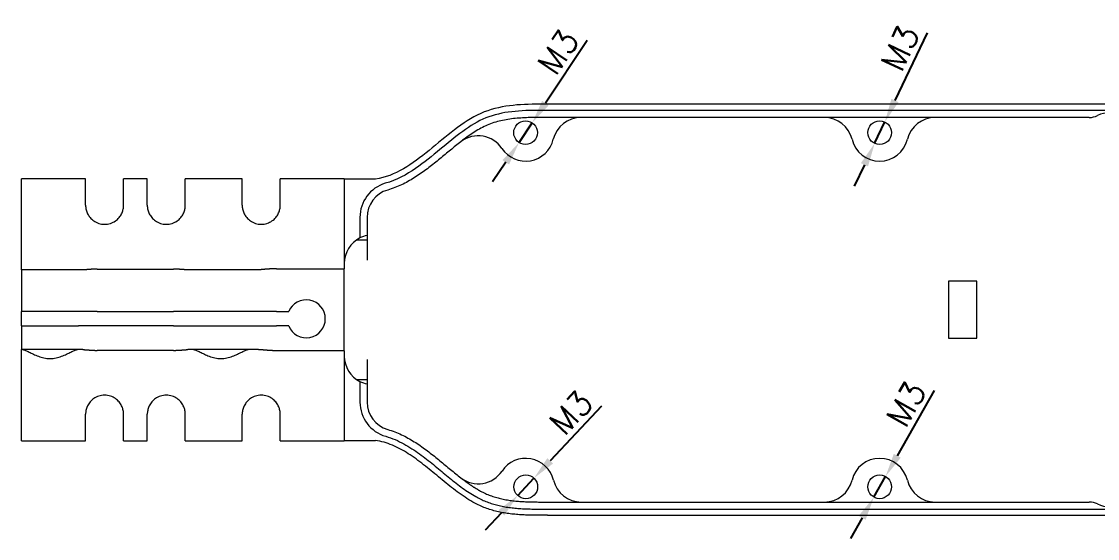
# Model space of a CAD drawing. Header units: millimetres. Extents: x 1827 to 2247, y 1064 to 1361.
# Drawn here: x 2067.4 to 2180.7, y 1207.4 to 1261.8 of the extents above; entities that cross this region are included whole.
import ezdxf

# ---------------------------------------------------------------- set-up
doc = ezdxf.new("R2010")
doc.units = ezdxf.units.MM
doc.layers.add('6标注层', color=3, linetype='Continuous', lineweight=25)
doc.styles.get("Standard").update_dxf_attribs({"font": 'txt', "bigfont": 'gbcbig.shx'})
doc.dimstyles.new('ISO-25', dxfattribs={"dimtxt": 2.5, "dimasz": 2.5, "dimexe": 1.25, "dimexo": 0, "dimtad": 1, "dimdsep": 46, "dimtxsty": 'Standard', "dimcen": 2.5, "dimadec": 0, "dimazin": 0, "dimtfac": 1, "dimtmove": 0, "dimatfit": 3, "dimfxl": 1, "dimarcsym": 0})

# ---------------------------------------------------------------- blocks, each defined once
blk = doc.blocks.new('*D3')
at = {"layer": '6标注层', "color": 0, "lineweight": -2}
for p, q in [((2126.97, 1259.79), (2122.57, 1253.21)), ((2119.79, 1249.06), (2121.18, 1251.14)), ((2118.4, 1246.98), (2117, 1244.91))]:
    blk.add_line(p, q, dxfattribs=at)
at = {"layer": '6标注层', "color": 0}
for points in [[(2122.22, 1253.45), (2122.91, 1252.98), (2121.18, 1251.14)], [(2118.05, 1247.21), (2118.74, 1246.75), (2119.79, 1249.06)]]:
    blk.add_solid(points, dxfattribs=at)
at = {"layer": 'Defpoints', "color": 0}
for p in [(2121.18, 1251.14), (2119.79, 1249.06)]:
    blk.add_point(p, dxfattribs=at)
at = {"layer": '6标注层', "color": 0, "insert": (2123.91, 1258.59), "char_height": 2.5, "attachment_point": 5, "rotation": 56.189}
blk.add_mtext('M3', dxfattribs=at)
blk = doc.blocks.new('*D4')
at = {"layer": '6标注层', "color": 0, "lineweight": -2}
for p, q in [((2162.79, 1260.63), (2159.39, 1253.49)), ((2157.25, 1248.97), (2158.32, 1251.23)), ((2156.17, 1246.71), (2155.1, 1244.45))]:
    blk.add_line(p, q, dxfattribs=at)
at = {"layer": '6标注层', "color": 0}
for points in [[(2159.02, 1253.66), (2159.77, 1253.31), (2158.32, 1251.23)], [(2155.8, 1246.89), (2156.55, 1246.53), (2157.25, 1248.97)]]:
    blk.add_solid(points, dxfattribs=at)
at = {"layer": 'Defpoints', "color": 0}
for p in [(2158.32, 1251.23), (2157.25, 1248.97)]:
    blk.add_point(p, dxfattribs=at)
at = {"layer": '6标注层', "color": 0, "insert": (2159.94, 1258.99), "char_height": 2.5, "attachment_point": 5, "rotation": 64.5656}
blk.add_mtext('M3', dxfattribs=at)
blk = doc.blocks.new('*D5')
at = {"layer": '6标注层', "color": 0, "lineweight": -2}
for p, q in [((2128.49, 1221.3), (2123.07, 1215.53)), ((2119.65, 1211.89), (2121.36, 1213.71)), ((2117.93, 1210.07), (2116.22, 1208.24))]:
    blk.add_line(p, q, dxfattribs=at)
at = {"layer": '6标注层', "color": 0}
for points in [[(2122.77, 1215.82), (2123.37, 1215.25), (2121.36, 1213.71)], [(2117.63, 1210.35), (2118.24, 1209.78), (2119.65, 1211.89)]]:
    blk.add_solid(points, dxfattribs=at)
at = {"layer": 'Defpoints', "color": 0}
for p in [(2121.36, 1213.71), (2119.65, 1211.89)]:
    blk.add_point(p, dxfattribs=at)
at = {"layer": '6标注层', "color": 0, "insert": (2125.27, 1220.61), "char_height": 2.5, "attachment_point": 5, "rotation": 46.7868}
blk.add_mtext('M3', dxfattribs=at)
blk = doc.blocks.new('*D6')
at = {"layer": '6标注层', "color": 0, "lineweight": -2}
for p, q in [((2163.53, 1222.95), (2159.63, 1216.06)), ((2157.17, 1211.71), (2158.4, 1213.89)), ((2155.94, 1209.53), (2154.7, 1207.36))]:
    blk.add_line(p, q, dxfattribs=at)
at = {"layer": '6标注层', "color": 0}
for points in [[(2159.27, 1216.27), (2159.99, 1215.86), (2158.4, 1213.89)], [(2155.57, 1209.74), (2156.3, 1209.33), (2157.17, 1211.71)]]:
    blk.add_solid(points, dxfattribs=at)
at = {"layer": 'Defpoints', "color": 0}
for p in [(2158.4, 1213.89), (2157.17, 1211.71)]:
    blk.add_point(p, dxfattribs=at)
at = {"layer": '6标注层', "color": 0, "insert": (2160.56, 1221.52), "char_height": 2.5, "attachment_point": 5, "rotation": 60.4983}
blk.add_mtext('M3', dxfattribs=at)

msp = doc.modelspace()

# ---------------------------------------------------------------- linework, layer by layer
at = {"linetype": 'Continuous', "lineweight": 18}
for p, q in [((2188.031, 1253.099), (2122.781, 1253.099)), ((2188.031, 1252.449), (2122.781, 1252.449)), ((2179.852, 1251.699), (2122.781, 1251.699)), ((2074.131, 1245.249), (2067.381, 1245.249)), ((2067.381, 1237.363), (2067.381, 1245.249)), ((2074.131, 1242.449), (2074.131, 1245.249)), ((2080.631, 1245.249), (2078.131, 1245.249)), ((2078.131, 1242.449), (2078.131, 1245.249)), ((2080.631, 1242.449), (2080.631, 1245.249)), ((2090.631, 1245.249), (2084.631, 1245.249)), ((2084.631, 1242.449), (2084.631, 1245.249)), ((2090.631, 1242.449), (2090.631, 1245.249)), ((2101.381, 1245.249), (2094.631, 1245.249)), ((2094.631, 1242.449), (2094.631, 1245.249)), ((2101.381, 1245.21), (2101.381, 1245.249)), ((2104.659, 1245.21), (2101.381, 1245.21)), ((2101.381, 1245.21), (2101.381, 1239.441)), ((2103.031, 1241.175), (2103.031, 1239.007)), ((2103.781, 1241.175), (2103.781, 1239.267)), ((2101.381, 1239.441), (2101.381, 1237.363)), ((2103.781, 1239.267), (2103.781, 1236.686)), ((2103.781, 1238.792), (2102.672, 1238.792)), ((2067.381, 1235.649), (2067.381, 1237.363)), ((2101.381, 1237.363), (2101.381, 1235.766)), ((2073.366, 1235.649), (2067.381, 1235.649)), ((2067.381, 1235.649), (2067.381, 1231.249)), ((2073.854, 1235.649), (2073.366, 1235.649)), ((2075.356, 1235.727), (2083.406, 1235.727)), ((2085.396, 1235.649), (2084.908, 1235.649)), ((2091.304, 1235.649), (2085.396, 1235.649)), ((2092.157, 1235.649), (2091.304, 1235.649)), ((2094.227, 1235.766), (2101.381, 1235.766)), ((2101.381, 1227.132), (2101.381, 1235.766)), ((2165.352, 1234.449), (2165.031, 1234.449)), ((2165.031, 1234.449), (2165.031, 1234.402)), ((2165.031, 1234.402), (2165.031, 1228.449)), ((2168.031, 1234.449), (2165.352, 1234.449)), ((2168.031, 1228.449), (2168.031, 1234.449)), ((2067.381, 1229.75), (2067.381, 1231.25)), ((2073.366, 1231.249), (2067.381, 1231.249)), ((2075.356, 1231.249), (2073.366, 1231.249)), ((2075.356, 1231.249), (2083.406, 1231.249)), ((2085.396, 1231.249), (2083.406, 1231.249)), ((2091.304, 1231.249), (2085.396, 1231.249)), ((2094.227, 1231.249), (2091.304, 1231.249)), ((2094.227, 1231.249), (2095.527, 1231.249)), ((2067.381, 1229.749), (2073.366, 1229.749)), ((2067.381, 1229.749), (2067.381, 1227.249)), ((2075.356, 1229.749), (2073.366, 1229.749)), ((2083.406, 1229.749), (2075.356, 1229.749)), ((2083.406, 1229.749), (2085.396, 1229.749)), ((2085.396, 1229.749), (2091.304, 1229.749)), ((2091.304, 1229.749), (2094.227, 1229.749)), ((2095.527, 1229.749), (2094.227, 1229.749)), ((2165.031, 1228.449), (2168.031, 1228.449)), ((2067.381, 1225.534), (2067.381, 1227.249)), ((2073.366, 1227.249), (2067.381, 1227.249)), ((2073.854, 1227.249), (2073.366, 1227.249)), ((2083.406, 1227.171), (2075.356, 1227.171)), ((2085.396, 1227.249), (2084.908, 1227.249)), ((2091.304, 1227.249), (2085.396, 1227.249)), ((2092.157, 1227.249), (2091.304, 1227.249)), ((2101.381, 1227.132), (2094.227, 1227.132)), ((2101.381, 1227.132), (2101.381, 1225.534)), ((2067.381, 1217.649), (2067.381, 1225.534)), ((2101.381, 1225.534), (2101.381, 1223.456)), ((2103.781, 1226.212), (2103.781, 1223.63)), ((2102.672, 1224.105), (2103.781, 1224.105)), ((2101.381, 1223.456), (2101.381, 1217.687)), ((2103.031, 1223.891), (2103.031, 1221.723)), ((2103.781, 1223.63), (2103.781, 1221.723)), ((2074.131, 1217.649), (2074.131, 1220.449)), ((2078.131, 1217.649), (2078.131, 1220.449)), ((2080.631, 1217.649), (2080.631, 1220.449)), ((2084.631, 1217.649), (2084.631, 1220.449)), ((2090.631, 1217.649), (2090.631, 1220.449)), ((2094.631, 1217.649), (2094.631, 1220.449)), ((2067.381, 1217.649), (2074.131, 1217.649)), ((2078.131, 1217.649), (2080.631, 1217.649)), ((2084.631, 1217.649), (2090.631, 1217.649)), ((2094.631, 1217.649), (2101.381, 1217.649)), ((2101.381, 1217.687), (2104.659, 1217.687)), ((2101.381, 1217.649), (2101.381, 1217.687)), ((2105.75, 1218.117), (2105.752, 1218.117)), ((2122.781, 1211.199), (2179.852, 1211.199)), ((2122.781, 1210.449), (2188.031, 1210.449)), ((2122.781, 1209.799), (2188.031, 1209.799))]:
    msp.add_line(p, q, dxfattribs=at)
for points in [[(2122.781, 1253.099), (2122.376, 1253.099), (2121.971, 1253.097), (2121.567, 1253.094), (2121.164, 1253.088), (2120.762, 1253.078), (2120.361, 1253.063), (2119.961, 1253.041), (2119.564, 1253.013), (2119.169, 1252.977), (2118.776, 1252.931), (2118.386, 1252.876), (2117.999, 1252.809), (2117.615, 1252.73), (2117.235, 1252.639), (2116.858, 1252.533), (2116.486, 1252.412), (2116.118, 1252.275), (2115.754, 1252.121), (2115.395, 1251.951), (2115.04, 1251.765), (2114.69, 1251.564), (2114.342, 1251.351), (2113.998, 1251.126), (2113.656, 1250.89), (2113.317, 1250.645), (2112.981, 1250.393), (2112.646, 1250.133), (2112.312, 1249.868), (2111.98, 1249.599), (2111.648, 1249.327), (2111.317, 1249.054), (2110.986, 1248.78), (2110.655, 1248.507), (2110.323, 1248.236), (2109.99, 1247.968), (2109.656, 1247.705), (2109.321, 1247.448), (2108.983, 1247.197), (2108.643, 1246.956), (2108.301, 1246.724), (2107.956, 1246.503), (2107.607, 1246.294), (2107.255, 1246.098), (2106.898, 1245.917), (2106.538, 1245.752), (2106.173, 1245.604), (2105.803, 1245.475), (2105.427, 1245.366), (2105.046, 1245.277), (2104.659, 1245.21)], [(2122.781, 1252.449), (2122.397, 1252.449), (2122.013, 1252.447), (2121.63, 1252.444), (2121.249, 1252.439), (2120.869, 1252.43), (2120.492, 1252.417), (2120.118, 1252.399), (2119.747, 1252.375), (2119.38, 1252.345), (2119.018, 1252.307), (2118.66, 1252.26), (2118.308, 1252.205), (2117.962, 1252.14), (2117.621, 1252.064), (2117.284, 1251.977), (2116.952, 1251.879), (2116.625, 1251.769), (2116.303, 1251.647), (2115.987, 1251.513), (2115.675, 1251.365), (2115.366, 1251.204), (2115.061, 1251.031), (2114.759, 1250.847), (2114.458, 1250.653), (2114.158, 1250.449), (2113.859, 1250.236), (2113.561, 1250.016), (2113.263, 1249.789), (2112.965, 1249.556), (2112.667, 1249.318), (2112.367, 1249.075), (2112.066, 1248.829), (2111.764, 1248.579), (2111.459, 1248.328), (2111.152, 1248.074), (2110.841, 1247.821), (2110.528, 1247.567), (2110.21, 1247.313), (2109.887, 1247.061), (2109.558, 1246.81), (2109.221, 1246.563), (2108.876, 1246.32), (2108.523, 1246.085), (2108.159, 1245.857), (2107.783, 1245.638), (2107.394, 1245.43), (2106.991, 1245.237), (2106.575, 1245.06), (2106.145, 1244.902), (2105.702, 1244.766)], [(2122.781, 1251.699), (2122.576, 1251.699), (2122.372, 1251.699), (2122.168, 1251.699), (2121.965, 1251.698), (2121.763, 1251.697), (2121.561, 1251.695), (2121.359, 1251.693), (2121.159, 1251.69), (2120.959, 1251.685), (2120.759, 1251.68), (2120.561, 1251.673), (2120.363, 1251.664), (2120.166, 1251.654), (2119.97, 1251.642), (2119.775, 1251.629), (2119.581, 1251.613), (2119.387, 1251.595), (2119.195, 1251.574), (2119.003, 1251.551), (2118.813, 1251.526), (2118.623, 1251.498), (2118.435, 1251.466), (2118.248, 1251.432), (2118.062, 1251.394), (2117.877, 1251.353), (2117.693, 1251.309), (2117.511, 1251.261), (2117.33, 1251.209), (2117.151, 1251.153), (2116.973, 1251.094), (2116.797, 1251.031), (2116.623, 1250.964), (2116.45, 1250.894), (2116.279, 1250.82), (2116.11, 1250.741), (2115.942, 1250.659), (2115.776, 1250.573), (2115.612, 1250.483), (2115.449, 1250.39), (2115.287, 1250.293), (2115.125, 1250.192), (2114.964, 1250.089), (2114.804, 1249.982), (2114.644, 1249.873), (2114.485, 1249.762), (2114.326, 1249.648), (2114.167, 1249.532), (2114.009, 1249.415), (2113.851, 1249.295), (2113.694, 1249.174)], [(2113.65, 1249.141), (2113.515, 1249.036), (2113.38, 1248.929), (2113.244, 1248.821), (2113.108, 1248.712), (2112.972, 1248.602), (2112.835, 1248.49), (2112.698, 1248.378), (2112.561, 1248.265), (2112.423, 1248.151), (2112.284, 1248.037), (2112.145, 1247.922), (2112.006, 1247.806), (2111.866, 1247.691), (2111.725, 1247.574), (2111.584, 1247.458), (2111.442, 1247.342), (2111.3, 1247.225), (2111.156, 1247.109), (2111.013, 1246.993), (2110.868, 1246.877), (2110.723, 1246.762), (2110.576, 1246.647), (2110.429, 1246.533), (2110.281, 1246.419), (2110.132, 1246.306), (2109.982, 1246.194), (2109.831, 1246.083), (2109.679, 1245.973), (2109.526, 1245.864), (2109.371, 1245.757), (2109.215, 1245.651), (2109.058, 1245.546), (2108.9, 1245.443), (2108.74, 1245.342), (2108.579, 1245.243), (2108.417, 1245.145), (2108.252, 1245.05), (2108.087, 1244.957), (2107.919, 1244.866), (2107.75, 1244.777), (2107.579, 1244.692), (2107.407, 1244.609), (2107.232, 1244.528), (2107.056, 1244.451), (2106.878, 1244.377), (2106.698, 1244.306), (2106.516, 1244.239), (2106.332, 1244.175), (2106.146, 1244.115), (2105.958, 1244.059)], [(2074.131, 1242.449), (2074.133, 1242.353), (2074.14, 1242.257), (2074.152, 1242.159), (2074.169, 1242.061), (2074.191, 1241.962), (2074.219, 1241.862), (2074.253, 1241.762), (2074.293, 1241.661), (2074.34, 1241.56), (2074.394, 1241.458), (2074.455, 1241.357), (2074.524, 1241.259), (2074.6, 1241.162), (2074.685, 1241.067), (2074.779, 1240.975), (2074.881, 1240.888), (2074.99, 1240.806), (2075.109, 1240.73), (2075.236, 1240.66), (2075.371, 1240.599), (2075.512, 1240.547), (2075.66, 1240.505), (2075.813, 1240.474), (2075.968, 1240.455), (2076.125, 1240.449), (2076.283, 1240.454), (2076.439, 1240.473), (2076.592, 1240.502), (2076.74, 1240.544), (2076.883, 1240.595), (2077.018, 1240.656), (2077.145, 1240.725), (2077.265, 1240.801), (2077.376, 1240.883), (2077.478, 1240.97), (2077.571, 1241.061), (2077.657, 1241.156), (2077.734, 1241.253), (2077.804, 1241.352), (2077.865, 1241.452), (2077.919, 1241.552), (2077.966, 1241.653), (2078.007, 1241.755), (2078.042, 1241.857), (2078.07, 1241.958), (2078.093, 1242.058), (2078.11, 1242.157), (2078.122, 1242.256), (2078.129, 1242.353), (2078.131, 1242.449)], [(2080.631, 1242.449), (2080.633, 1242.353), (2080.64, 1242.257), (2080.652, 1242.159), (2080.669, 1242.061), (2080.691, 1241.962), (2080.719, 1241.862), (2080.753, 1241.762), (2080.793, 1241.661), (2080.84, 1241.56), (2080.894, 1241.458), (2080.955, 1241.357), (2081.024, 1241.259), (2081.1, 1241.162), (2081.185, 1241.067), (2081.279, 1240.975), (2081.381, 1240.888), (2081.49, 1240.806), (2081.609, 1240.73), (2081.736, 1240.66), (2081.871, 1240.599), (2082.012, 1240.547), (2082.16, 1240.505), (2082.313, 1240.474), (2082.468, 1240.455), (2082.625, 1240.449), (2082.783, 1240.454), (2082.939, 1240.473), (2083.092, 1240.502), (2083.24, 1240.544), (2083.383, 1240.595), (2083.518, 1240.656), (2083.645, 1240.725), (2083.765, 1240.801), (2083.876, 1240.883), (2083.978, 1240.97), (2084.071, 1241.061), (2084.157, 1241.156), (2084.234, 1241.253), (2084.304, 1241.352), (2084.365, 1241.452), (2084.419, 1241.552), (2084.466, 1241.653), (2084.507, 1241.755), (2084.542, 1241.857), (2084.57, 1241.958), (2084.593, 1242.058), (2084.61, 1242.157), (2084.622, 1242.256), (2084.629, 1242.353), (2084.631, 1242.449)], [(2090.631, 1242.449), (2090.633, 1242.353), (2090.64, 1242.257), (2090.652, 1242.159), (2090.669, 1242.061), (2090.691, 1241.962), (2090.719, 1241.862), (2090.753, 1241.762), (2090.793, 1241.661), (2090.84, 1241.56), (2090.894, 1241.458), (2090.955, 1241.357), (2091.024, 1241.259), (2091.1, 1241.162), (2091.185, 1241.067), (2091.279, 1240.975), (2091.381, 1240.888), (2091.49, 1240.806), (2091.609, 1240.73), (2091.736, 1240.66), (2091.871, 1240.599), (2092.012, 1240.547), (2092.16, 1240.505), (2092.313, 1240.474), (2092.468, 1240.455), (2092.625, 1240.449), (2092.783, 1240.454), (2092.939, 1240.473), (2093.092, 1240.502), (2093.24, 1240.544), (2093.383, 1240.595), (2093.518, 1240.656), (2093.645, 1240.725), (2093.765, 1240.801), (2093.876, 1240.883), (2093.978, 1240.97), (2094.071, 1241.061), (2094.157, 1241.156), (2094.234, 1241.253), (2094.304, 1241.352), (2094.365, 1241.452), (2094.419, 1241.552), (2094.466, 1241.653), (2094.507, 1241.755), (2094.542, 1241.857), (2094.57, 1241.958), (2094.593, 1242.058), (2094.61, 1242.157), (2094.622, 1242.256), (2094.629, 1242.353), (2094.631, 1242.449)], [(2075.356, 1235.727), (2075.322, 1235.726), (2075.288, 1235.726), (2075.254, 1235.726), (2075.22, 1235.725), (2075.186, 1235.725), (2075.152, 1235.724), (2075.119, 1235.723), (2075.085, 1235.722), (2075.052, 1235.721), (2075.018, 1235.72), (2074.985, 1235.719), (2074.952, 1235.717), (2074.919, 1235.716), (2074.886, 1235.714), (2074.853, 1235.712), (2074.82, 1235.711), (2074.788, 1235.709), (2074.755, 1235.707), (2074.723, 1235.705), (2074.69, 1235.702), (2074.658, 1235.7), (2074.626, 1235.698), (2074.595, 1235.696), (2074.564, 1235.693), (2074.533, 1235.691), (2074.502, 1235.689), (2074.472, 1235.686), (2074.441, 1235.684), (2074.411, 1235.681), (2074.382, 1235.679), (2074.353, 1235.677), (2074.324, 1235.674), (2074.295, 1235.672), (2074.266, 1235.67), (2074.238, 1235.668), (2074.21, 1235.666), (2074.182, 1235.664), (2074.155, 1235.662), (2074.128, 1235.66), (2074.101, 1235.658), (2074.075, 1235.656), (2074.048, 1235.655), (2074.023, 1235.654), (2073.998, 1235.652), (2073.973, 1235.651), (2073.948, 1235.65), (2073.924, 1235.65), (2073.901, 1235.649), (2073.877, 1235.649), (2073.854, 1235.649)], [(2084.908, 1235.649), (2084.885, 1235.649), (2084.862, 1235.649), (2084.838, 1235.65), (2084.814, 1235.65), (2084.79, 1235.651), (2084.765, 1235.652), (2084.74, 1235.653), (2084.715, 1235.655), (2084.689, 1235.656), (2084.663, 1235.658), (2084.637, 1235.66), (2084.61, 1235.661), (2084.583, 1235.663), (2084.555, 1235.665), (2084.527, 1235.667), (2084.499, 1235.67), (2084.471, 1235.672), (2084.442, 1235.674), (2084.412, 1235.677), (2084.383, 1235.679), (2084.353, 1235.681), (2084.323, 1235.684), (2084.292, 1235.686), (2084.262, 1235.688), (2084.231, 1235.691), (2084.2, 1235.693), (2084.169, 1235.695), (2084.138, 1235.698), (2084.106, 1235.7), (2084.074, 1235.702), (2084.042, 1235.704), (2084.01, 1235.706), (2083.978, 1235.708), (2083.946, 1235.71), (2083.913, 1235.712), (2083.88, 1235.714), (2083.847, 1235.716), (2083.814, 1235.717), (2083.78, 1235.719), (2083.746, 1235.72), (2083.713, 1235.721), (2083.679, 1235.722), (2083.645, 1235.723), (2083.611, 1235.724), (2083.577, 1235.725), (2083.543, 1235.725), (2083.509, 1235.726), (2083.475, 1235.726), (2083.44, 1235.726), (2083.406, 1235.727)], [(2094.227, 1235.766), (2094.181, 1235.765), (2094.135, 1235.765), (2094.089, 1235.765), (2094.044, 1235.764), (2093.998, 1235.763), (2093.953, 1235.762), (2093.907, 1235.761), (2093.862, 1235.759), (2093.817, 1235.758), (2093.772, 1235.756), (2093.727, 1235.754), (2093.682, 1235.752), (2093.638, 1235.749), (2093.593, 1235.747), (2093.549, 1235.744), (2093.504, 1235.742), (2093.46, 1235.739), (2093.416, 1235.736), (2093.372, 1235.733), (2093.329, 1235.729), (2093.285, 1235.726), (2093.241, 1235.723), (2093.198, 1235.719), (2093.155, 1235.716), (2093.113, 1235.712), (2093.07, 1235.709), (2093.028, 1235.705), (2092.987, 1235.702), (2092.946, 1235.698), (2092.905, 1235.694), (2092.864, 1235.691), (2092.824, 1235.687), (2092.784, 1235.684), (2092.744, 1235.681), (2092.705, 1235.677), (2092.666, 1235.674), (2092.627, 1235.671), (2092.589, 1235.668), (2092.551, 1235.665), (2092.513, 1235.663), (2092.476, 1235.66), (2092.439, 1235.658), (2092.402, 1235.656), (2092.366, 1235.654), (2092.33, 1235.653), (2092.294, 1235.651), (2092.259, 1235.65), (2092.225, 1235.649), (2092.191, 1235.649), (2092.157, 1235.649)], [(2067.496, 1227.249), (2067.544, 1227.245), (2067.6, 1227.233), (2067.663, 1227.215), (2067.734, 1227.19), (2067.811, 1227.159), (2067.896, 1227.123), (2067.987, 1227.082), (2068.083, 1227.037), (2068.184, 1226.989), (2068.29, 1226.938), (2068.402, 1226.884), (2068.518, 1226.829), (2068.639, 1226.773), (2068.763, 1226.717), (2068.891, 1226.662), (2069.024, 1226.607), (2069.161, 1226.554), (2069.303, 1226.504), (2069.448, 1226.457), (2069.596, 1226.416), (2069.748, 1226.38), (2069.903, 1226.351), (2070.062, 1226.329), (2070.222, 1226.315), (2070.381, 1226.311), (2070.54, 1226.315), (2070.699, 1226.329), (2070.858, 1226.35), (2071.014, 1226.38), (2071.166, 1226.416), (2071.315, 1226.458), (2071.46, 1226.504), (2071.602, 1226.554), (2071.739, 1226.607), (2071.871, 1226.662), (2071.999, 1226.717), (2072.123, 1226.773), (2072.244, 1226.829), (2072.36, 1226.884), (2072.472, 1226.937), (2072.578, 1226.989), (2072.679, 1227.037), (2072.774, 1227.081), (2072.864, 1227.122), (2072.948, 1227.158), (2073.026, 1227.189), (2073.098, 1227.215), (2073.162, 1227.233), (2073.218, 1227.245), (2073.267, 1227.249)], [(2073.854, 1227.249), (2073.877, 1227.249), (2073.901, 1227.248), (2073.924, 1227.248), (2073.948, 1227.247), (2073.972, 1227.246), (2073.997, 1227.245), (2074.022, 1227.244), (2074.047, 1227.243), (2074.073, 1227.241), (2074.099, 1227.24), (2074.126, 1227.238), (2074.152, 1227.236), (2074.18, 1227.234), (2074.207, 1227.232), (2074.235, 1227.23), (2074.263, 1227.228), (2074.292, 1227.226), (2074.321, 1227.223), (2074.35, 1227.221), (2074.38, 1227.219), (2074.41, 1227.216), (2074.44, 1227.214), (2074.47, 1227.211), (2074.501, 1227.209), (2074.531, 1227.207), (2074.562, 1227.204), (2074.593, 1227.202), (2074.625, 1227.2), (2074.656, 1227.197), (2074.688, 1227.195), (2074.72, 1227.193), (2074.752, 1227.191), (2074.784, 1227.189), (2074.817, 1227.187), (2074.849, 1227.185), (2074.882, 1227.184), (2074.915, 1227.182), (2074.949, 1227.18), (2074.982, 1227.179), (2075.016, 1227.177), (2075.05, 1227.176), (2075.084, 1227.175), (2075.117, 1227.174), (2075.151, 1227.173), (2075.185, 1227.173), (2075.219, 1227.172), (2075.253, 1227.171), (2075.288, 1227.171), (2075.322, 1227.171), (2075.356, 1227.171)], [(2083.406, 1227.171), (2083.44, 1227.171), (2083.475, 1227.171), (2083.509, 1227.171), (2083.543, 1227.172), (2083.576, 1227.173), (2083.61, 1227.173), (2083.644, 1227.174), (2083.677, 1227.175), (2083.711, 1227.176), (2083.744, 1227.177), (2083.777, 1227.179), (2083.81, 1227.18), (2083.844, 1227.182), (2083.876, 1227.183), (2083.909, 1227.185), (2083.942, 1227.187), (2083.975, 1227.189), (2084.007, 1227.191), (2084.04, 1227.193), (2084.072, 1227.195), (2084.104, 1227.197), (2084.136, 1227.2), (2084.167, 1227.202), (2084.199, 1227.204), (2084.23, 1227.206), (2084.26, 1227.209), (2084.291, 1227.211), (2084.321, 1227.214), (2084.351, 1227.216), (2084.38, 1227.218), (2084.41, 1227.221), (2084.439, 1227.223), (2084.468, 1227.225), (2084.496, 1227.228), (2084.524, 1227.23), (2084.552, 1227.232), (2084.58, 1227.234), (2084.607, 1227.236), (2084.634, 1227.238), (2084.661, 1227.239), (2084.688, 1227.241), (2084.714, 1227.243), (2084.739, 1227.244), (2084.765, 1227.245), (2084.79, 1227.246), (2084.814, 1227.247), (2084.838, 1227.248), (2084.862, 1227.248), (2084.885, 1227.249), (2084.908, 1227.249)], [(2085.496, 1227.249), (2085.544, 1227.245), (2085.6, 1227.233), (2085.663, 1227.215), (2085.734, 1227.19), (2085.811, 1227.159), (2085.896, 1227.123), (2085.987, 1227.082), (2086.083, 1227.037), (2086.184, 1226.989), (2086.29, 1226.938), (2086.402, 1226.884), (2086.518, 1226.829), (2086.639, 1226.773), (2086.763, 1226.717), (2086.891, 1226.662), (2087.024, 1226.607), (2087.161, 1226.554), (2087.303, 1226.504), (2087.448, 1226.457), (2087.596, 1226.416), (2087.748, 1226.38), (2087.903, 1226.351), (2088.062, 1226.329), (2088.222, 1226.315), (2088.381, 1226.311), (2088.54, 1226.315), (2088.699, 1226.329), (2088.858, 1226.35), (2089.014, 1226.38), (2089.166, 1226.416), (2089.315, 1226.458), (2089.46, 1226.504), (2089.602, 1226.554), (2089.739, 1226.607), (2089.871, 1226.662), (2089.999, 1226.717), (2090.123, 1226.773), (2090.244, 1226.829), (2090.36, 1226.884), (2090.472, 1226.937), (2090.578, 1226.989), (2090.679, 1227.037), (2090.774, 1227.081), (2090.864, 1227.122), (2090.948, 1227.158), (2091.026, 1227.189), (2091.098, 1227.215), (2091.162, 1227.233), (2091.218, 1227.245), (2091.267, 1227.249)], [(2094.227, 1227.132), (2094.181, 1227.132), (2094.135, 1227.132), (2094.089, 1227.133), (2094.044, 1227.134), (2093.998, 1227.134), (2093.953, 1227.136), (2093.907, 1227.137), (2093.862, 1227.138), (2093.817, 1227.14), (2093.772, 1227.142), (2093.727, 1227.144), (2093.682, 1227.146), (2093.638, 1227.148), (2093.593, 1227.151), (2093.549, 1227.153), (2093.504, 1227.156), (2093.46, 1227.159), (2093.416, 1227.162), (2093.372, 1227.165), (2093.329, 1227.168), (2093.285, 1227.171), (2093.241, 1227.175), (2093.198, 1227.178), (2093.155, 1227.182), (2093.113, 1227.185), (2093.07, 1227.189), (2093.028, 1227.192), (2092.987, 1227.196), (2092.946, 1227.199), (2092.905, 1227.203), (2092.864, 1227.207), (2092.824, 1227.21), (2092.784, 1227.213), (2092.744, 1227.217), (2092.705, 1227.22), (2092.666, 1227.223), (2092.627, 1227.226), (2092.589, 1227.229), (2092.551, 1227.232), (2092.513, 1227.235), (2092.476, 1227.237), (2092.439, 1227.239), (2092.402, 1227.241), (2092.366, 1227.243), (2092.33, 1227.245), (2092.294, 1227.246), (2092.259, 1227.247), (2092.225, 1227.248), (2092.191, 1227.249), (2092.157, 1227.249)], [(2078.131, 1220.449), (2078.129, 1220.544), (2078.122, 1220.641), (2078.11, 1220.738), (2078.093, 1220.836), (2078.071, 1220.935), (2078.043, 1221.035), (2078.01, 1221.135), (2077.97, 1221.236), (2077.923, 1221.338), (2077.869, 1221.439), (2077.807, 1221.54), (2077.739, 1221.639), (2077.662, 1221.736), (2077.577, 1221.83), (2077.484, 1221.922), (2077.382, 1222.01), (2077.272, 1222.092), (2077.153, 1222.168), (2077.026, 1222.237), (2076.891, 1222.299), (2076.75, 1222.351), (2076.602, 1222.392), (2076.449, 1222.423), (2076.294, 1222.442), (2076.137, 1222.449), (2075.979, 1222.443), (2075.823, 1222.425), (2075.671, 1222.395), (2075.522, 1222.354), (2075.38, 1222.302), (2075.245, 1222.241), (2075.117, 1222.173), (2074.997, 1222.096), (2074.886, 1222.014), (2074.784, 1221.927), (2074.691, 1221.836), (2074.605, 1221.742), (2074.528, 1221.644), (2074.459, 1221.545), (2074.397, 1221.446), (2074.343, 1221.345), (2074.296, 1221.244), (2074.255, 1221.142), (2074.221, 1221.041), (2074.192, 1220.939), (2074.17, 1220.839), (2074.152, 1220.74), (2074.14, 1220.642), (2074.133, 1220.545), (2074.131, 1220.449)], [(2084.631, 1220.449), (2084.629, 1220.544), (2084.622, 1220.641), (2084.61, 1220.738), (2084.593, 1220.836), (2084.571, 1220.935), (2084.543, 1221.035), (2084.51, 1221.135), (2084.47, 1221.236), (2084.423, 1221.338), (2084.369, 1221.439), (2084.307, 1221.54), (2084.239, 1221.639), (2084.162, 1221.736), (2084.077, 1221.83), (2083.984, 1221.922), (2083.882, 1222.01), (2083.772, 1222.092), (2083.653, 1222.168), (2083.526, 1222.237), (2083.391, 1222.299), (2083.25, 1222.351), (2083.102, 1222.392), (2082.949, 1222.423), (2082.794, 1222.442), (2082.637, 1222.449), (2082.479, 1222.443), (2082.323, 1222.425), (2082.171, 1222.395), (2082.022, 1222.354), (2081.88, 1222.302), (2081.745, 1222.241), (2081.617, 1222.173), (2081.497, 1222.096), (2081.386, 1222.014), (2081.284, 1221.927), (2081.191, 1221.836), (2081.105, 1221.742), (2081.028, 1221.644), (2080.959, 1221.545), (2080.897, 1221.446), (2080.843, 1221.345), (2080.796, 1221.244), (2080.755, 1221.142), (2080.721, 1221.041), (2080.692, 1220.939), (2080.67, 1220.839), (2080.652, 1220.74), (2080.64, 1220.642), (2080.633, 1220.545), (2080.631, 1220.449)], [(2094.631, 1220.449), (2094.629, 1220.544), (2094.622, 1220.641), (2094.61, 1220.738), (2094.593, 1220.836), (2094.571, 1220.935), (2094.543, 1221.035), (2094.51, 1221.135), (2094.47, 1221.236), (2094.423, 1221.338), (2094.369, 1221.439), (2094.307, 1221.54), (2094.239, 1221.639), (2094.162, 1221.736), (2094.077, 1221.83), (2093.984, 1221.922), (2093.882, 1222.01), (2093.772, 1222.092), (2093.653, 1222.168), (2093.526, 1222.237), (2093.391, 1222.299), (2093.25, 1222.351), (2093.102, 1222.392), (2092.949, 1222.423), (2092.794, 1222.442), (2092.637, 1222.449), (2092.479, 1222.443), (2092.323, 1222.425), (2092.171, 1222.395), (2092.022, 1222.354), (2091.88, 1222.302), (2091.745, 1222.241), (2091.617, 1222.173), (2091.497, 1222.096), (2091.386, 1222.014), (2091.284, 1221.927), (2091.191, 1221.836), (2091.105, 1221.742), (2091.028, 1221.644), (2090.959, 1221.545), (2090.897, 1221.446), (2090.843, 1221.345), (2090.796, 1221.244), (2090.755, 1221.142), (2090.721, 1221.041), (2090.692, 1220.939), (2090.67, 1220.839), (2090.652, 1220.74), (2090.64, 1220.642), (2090.633, 1220.545), (2090.631, 1220.449)], [(2105.958, 1218.838), (2106.146, 1218.782), (2106.332, 1218.722), (2106.517, 1218.658), (2106.699, 1218.591), (2106.88, 1218.52), (2107.058, 1218.445), (2107.235, 1218.368), (2107.41, 1218.287), (2107.583, 1218.204), (2107.754, 1218.118), (2107.923, 1218.029), (2108.091, 1217.938), (2108.257, 1217.845), (2108.422, 1217.749), (2108.584, 1217.652), (2108.746, 1217.552), (2108.906, 1217.45), (2109.065, 1217.347), (2109.222, 1217.242), (2109.378, 1217.136), (2109.533, 1217.028), (2109.686, 1216.919), (2109.839, 1216.809), (2109.99, 1216.697), (2110.14, 1216.585), (2110.289, 1216.472), (2110.438, 1216.358), (2110.585, 1216.243), (2110.732, 1216.128), (2110.877, 1216.013), (2111.022, 1215.897), (2111.166, 1215.78), (2111.31, 1215.664), (2111.453, 1215.547), (2111.595, 1215.43), (2111.736, 1215.314), (2111.877, 1215.198), (2112.017, 1215.082), (2112.157, 1214.966), (2112.296, 1214.851), (2112.435, 1214.736), (2112.573, 1214.622), (2112.711, 1214.509), (2112.848, 1214.397), (2112.985, 1214.285), (2113.122, 1214.175), (2113.258, 1214.065), (2113.394, 1213.957), (2113.529, 1213.851), (2113.664, 1213.745)], [(2114.922, 1211.199), (2114.714, 1211.319), (2114.507, 1211.443), (2114.302, 1211.572), (2114.098, 1211.705), (2113.894, 1211.842), (2113.692, 1211.982), (2113.49, 1212.126), (2113.29, 1212.273), (2113.09, 1212.422), (2112.89, 1212.574), (2112.692, 1212.728), (2112.494, 1212.884), (2112.296, 1213.042), (2112.099, 1213.201), (2111.902, 1213.362), (2111.705, 1213.523), (2111.508, 1213.685), (2111.312, 1213.848), (2111.116, 1214.01), (2110.919, 1214.173), (2110.723, 1214.335), (2110.526, 1214.496), (2110.329, 1214.657), (2110.132, 1214.816), (2109.934, 1214.974), (2109.736, 1215.13), (2109.537, 1215.285), (2109.338, 1215.437), (2109.138, 1215.586), (2108.937, 1215.733), (2108.736, 1215.877), (2108.534, 1216.017), (2108.33, 1216.154), (2108.126, 1216.287), (2107.921, 1216.416), (2107.714, 1216.541), (2107.506, 1216.661), (2107.297, 1216.777), (2107.086, 1216.887), (2106.874, 1216.992), (2106.661, 1217.091), (2106.446, 1217.184), (2106.229, 1217.271), (2106.01, 1217.352), (2105.79, 1217.426), (2105.568, 1217.493), (2105.344, 1217.553), (2105.118, 1217.606), (2104.889, 1217.65), (2104.659, 1217.687)], [(2105.75, 1218.117), (2106.003, 1218.04), (2106.252, 1217.955), (2106.496, 1217.864), (2106.737, 1217.766), (2106.973, 1217.663), (2107.204, 1217.554), (2107.432, 1217.44), (2107.655, 1217.322), (2107.874, 1217.2), (2108.088, 1217.075), (2108.299, 1216.947), (2108.505, 1216.816), (2108.707, 1216.684), (2108.906, 1216.55), (2109.103, 1216.414), (2109.297, 1216.277), (2109.488, 1216.138), (2109.677, 1215.997), (2109.864, 1215.855), (2110.048, 1215.713), (2110.231, 1215.569), (2110.412, 1215.425), (2110.592, 1215.281), (2110.77, 1215.136), (2110.947, 1214.991), (2111.123, 1214.846), (2111.298, 1214.702), (2111.471, 1214.559), (2111.643, 1214.416), (2111.814, 1214.273), (2111.985, 1214.132), (2112.155, 1213.992), (2112.324, 1213.853), (2112.492, 1213.715), (2112.661, 1213.578), (2112.829, 1213.443), (2112.998, 1213.31), (2113.166, 1213.178), (2113.334, 1213.048), (2113.503, 1212.919), (2113.673, 1212.793), (2113.843, 1212.669), (2114.014, 1212.547), (2114.185, 1212.428), (2114.358, 1212.31), (2114.532, 1212.196), (2114.707, 1212.084), (2114.884, 1211.975), (2115.062, 1211.868), (2115.241, 1211.765)], [(2113.659, 1213.739), (2113.697, 1213.71), (2113.735, 1213.68), (2113.773, 1213.651), (2113.811, 1213.622), (2113.849, 1213.593), (2113.887, 1213.565), (2113.925, 1213.536), (2113.963, 1213.507), (2114.002, 1213.479), (2114.04, 1213.45), (2114.078, 1213.422), (2114.116, 1213.394), (2114.155, 1213.366), (2114.193, 1213.338), (2114.231, 1213.31), (2114.27, 1213.282), (2114.308, 1213.255), (2114.347, 1213.227), (2114.385, 1213.2), (2114.424, 1213.173), (2114.463, 1213.146), (2114.501, 1213.119), (2114.54, 1213.092), (2114.579, 1213.065), (2114.618, 1213.038), (2114.657, 1213.012), (2114.696, 1212.985), (2114.735, 1212.959), (2114.774, 1212.933), (2114.813, 1212.907), (2114.852, 1212.881), (2114.891, 1212.856), (2114.931, 1212.83), (2114.97, 1212.805), (2115.009, 1212.779), (2115.049, 1212.754), (2115.089, 1212.729), (2115.128, 1212.704), (2115.168, 1212.68), (2115.208, 1212.655), (2115.248, 1212.631), (2115.287, 1212.607), (2115.327, 1212.582), (2115.368, 1212.558), (2115.408, 1212.535), (2115.448, 1212.511), (2115.488, 1212.488), (2115.529, 1212.464), (2115.569, 1212.441), (2115.61, 1212.418)], [(2115.241, 1211.765), (2115.369, 1211.694), (2115.499, 1211.626), (2115.629, 1211.559), (2115.76, 1211.495), (2115.893, 1211.433), (2116.026, 1211.373), (2116.16, 1211.316), (2116.296, 1211.26), (2116.432, 1211.207), (2116.57, 1211.156), (2116.708, 1211.107), (2116.848, 1211.06), (2116.988, 1211.015), (2117.13, 1210.971), (2117.272, 1210.93), (2117.415, 1210.891), (2117.559, 1210.854), (2117.705, 1210.819), (2117.851, 1210.786), (2117.998, 1210.755), (2118.145, 1210.725), (2118.294, 1210.698), (2118.444, 1210.672), (2118.594, 1210.648), (2118.745, 1210.626), (2118.898, 1210.606), (2119.051, 1210.587), (2119.206, 1210.57), (2119.361, 1210.554), (2119.518, 1210.54), (2119.676, 1210.527), (2119.834, 1210.515), (2119.993, 1210.505), (2120.153, 1210.496), (2120.314, 1210.487), (2120.476, 1210.48), (2120.638, 1210.474), (2120.8, 1210.469), (2120.964, 1210.464), (2121.127, 1210.46), (2121.292, 1210.457), (2121.456, 1210.455), (2121.621, 1210.453), (2121.786, 1210.451), (2121.952, 1210.45), (2122.118, 1210.45), (2122.283, 1210.449), (2122.449, 1210.449), (2122.615, 1210.449), (2122.781, 1210.449)], [(2115.61, 1212.418), (2115.734, 1212.349), (2115.86, 1212.283), (2115.986, 1212.219), (2116.114, 1212.157), (2116.242, 1212.098), (2116.371, 1212.041), (2116.501, 1211.986), (2116.632, 1211.933), (2116.764, 1211.883), (2116.897, 1211.835), (2117.031, 1211.789), (2117.165, 1211.745), (2117.301, 1211.703), (2117.437, 1211.663), (2117.574, 1211.625), (2117.713, 1211.589), (2117.852, 1211.555), (2117.991, 1211.523), (2118.132, 1211.493), (2118.274, 1211.464), (2118.416, 1211.438), (2118.56, 1211.413), (2118.704, 1211.39), (2118.849, 1211.369), (2118.995, 1211.349), (2119.141, 1211.331), (2119.288, 1211.315), (2119.436, 1211.3), (2119.584, 1211.286), (2119.732, 1211.274), (2119.881, 1211.263), (2120.03, 1211.253), (2120.18, 1211.244), (2120.33, 1211.236), (2120.48, 1211.229), (2120.631, 1211.223), (2120.782, 1211.218), (2120.934, 1211.214), (2121.086, 1211.21), (2121.238, 1211.207), (2121.391, 1211.205), (2121.544, 1211.203), (2121.698, 1211.201), (2121.852, 1211.2), (2122.006, 1211.199), (2122.16, 1211.199), (2122.315, 1211.199), (2122.47, 1211.199), (2122.625, 1211.199), (2122.781, 1211.199)], [(2122.781, 1209.799), (2122.616, 1209.799), (2122.452, 1209.799), (2122.287, 1209.799), (2122.122, 1209.799), (2121.958, 1209.8), (2121.793, 1209.801), (2121.629, 1209.803), (2121.465, 1209.804), (2121.301, 1209.807), (2121.137, 1209.81), (2120.973, 1209.814), (2120.809, 1209.818), (2120.646, 1209.823), (2120.483, 1209.83), (2120.32, 1209.837), (2120.158, 1209.845), (2119.995, 1209.854), (2119.834, 1209.864), (2119.672, 1209.876), (2119.511, 1209.889), (2119.35, 1209.903), (2119.189, 1209.919), (2119.029, 1209.936), (2118.869, 1209.955), (2118.71, 1209.975), (2118.551, 1209.997), (2118.393, 1210.021), (2118.235, 1210.046), (2118.078, 1210.074), (2117.921, 1210.103), (2117.765, 1210.135), (2117.609, 1210.168), (2117.454, 1210.204), (2117.3, 1210.242), (2117.146, 1210.282), (2116.992, 1210.325), (2116.84, 1210.37), (2116.688, 1210.417), (2116.537, 1210.468), (2116.386, 1210.52), (2116.237, 1210.576), (2116.088, 1210.634), (2115.939, 1210.695), (2115.792, 1210.759), (2115.645, 1210.826), (2115.499, 1210.895), (2115.354, 1210.968), (2115.209, 1211.042), (2115.065, 1211.119), (2114.922, 1211.199)]]:
    msp.add_lwpolyline(points, dxfattribs=at)
for centre in [(2120.482, 1250.099), (2157.782, 1250.099), (2120.502, 1212.799), (2157.782, 1212.799)]:
    msp.add_circle(centre, 1.25, dxfattribs=at)
for centre, radius, start, end in [((2126.316, 1248.699), 3, 90, 166.5066), ((2151.948, 1248.699), 3, 13.4934, 90), ((2163.616, 1248.699), 3, 90, 166.5066), ((2179.852, 1253.699), 2, 270, 295.84193), ((2182.031, 1249.199), 3, 64.15807, 115.84193), ((2115.489, 1246.771), 3, 126.76237, 127.82532), ((2115.489, 1246.771), 3, 33.68308, 126.76237), ((2120.482, 1250.099), 3, 213.68308, 346.5066), ((2157.782, 1250.099), 3, 193.4934, 346.5066), ((2106.781, 1241.175), 3.75, 106.73011, 180), ((2106.781, 1241.175), 3, 105.93438, 180), ((2104.381, 1236.328), 3, 116.74368, 180), ((2104.381, 1236.328), 3, 101.53696, 116.74368), ((2097.381, 1230.499), 2, 202.02431, 157.97569), ((2104.381, 1226.57), 3, 180, 243.25632), ((2104.381, 1226.57), 3, 243.25632, 258.46304), ((2106.781, 1221.723), 3.75, 180, 254.06562), ((2106.781, 1221.723), 3, 180, 254.06562), ((2120.502, 1212.799), 3, 13.4934, 146.43337), ((2157.782, 1212.799), 3, 13.4934, 166.5066), ((2115.502, 1216.116), 3, 232.21052, 326.43337), ((2126.336, 1214.199), 3, 193.4934, 270), ((2151.948, 1214.199), 3, 270, 346.5066), ((2163.616, 1214.199), 3, 193.4934, 270), ((2179.852, 1209.199), 2, 64.15807, 90), ((2182.031, 1213.699), 3, 244.15807, 295.84193)]:
    msp.add_arc(centre, radius, start, end, dxfattribs=at)

# ---------------------------------------------------------------- dimensions: what is measured, and where the dimension line sits
at = {"layer": '6标注层'}
for p1, p2, picture, middle in [((2157.245, 1248.97), (2158.319, 1251.228), '*D4', (2159.936, 1258.994)), ((2119.786, 1249.06), (2121.178, 1251.137), '*D3', (2123.909, 1258.585)), ((2157.166, 1211.711), (2158.398, 1213.887), '*D6', (2160.562, 1221.519)), ((2119.646, 1211.888), (2121.358, 1213.71), '*D5', (2125.269, 1220.611))]:
    dim = msp.add_diameter_dim_2p(p1=p1, p2=p2, text='M3', dimstyle='ISO-25', dxfattribs=at)
    dim.commit()
    dim.dimension.update_dxf_attribs({"geometry": picture, "text_midpoint": middle})

doc.saveas('drawing.dxf')
